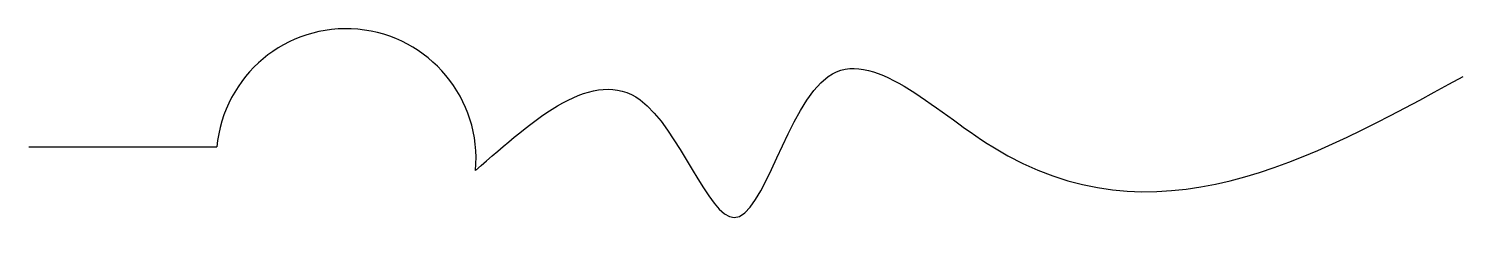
# Model space of a CAD drawing. Header units: inches. Extents: x 0 to 30.5, y -2.1 to 2.5.
import ezdxf

# ---------------------------------------------------------------- set-up
doc = ezdxf.new("R2010")
doc.units = ezdxf.units.IN
doc.header["$MEASUREMENT"] = 0

msp = doc.modelspace()

# ---------------------------------------------------------------- linework, layer by layer
msp.add_line((0, 0), (4, 0))
msp.add_arc((6.75, -0.25), 2.761, 354.8056, 174.8056)
msp.add_open_spline([(9.5, -0.5), (10.76, 0.609), (13.078, 2.649), (15.158, -3.63), (16.681, 3.42), (22.671, -2.788), (27.206, -0.304), (30.5, 1.5)], degree=3, knots=[0, 0, 0, 0, 3.807887, 7.009449, 10.615, 14.422887, 24.534761, 24.534761, 24.534761, 24.534761])

doc.saveas('drawing.dxf')
